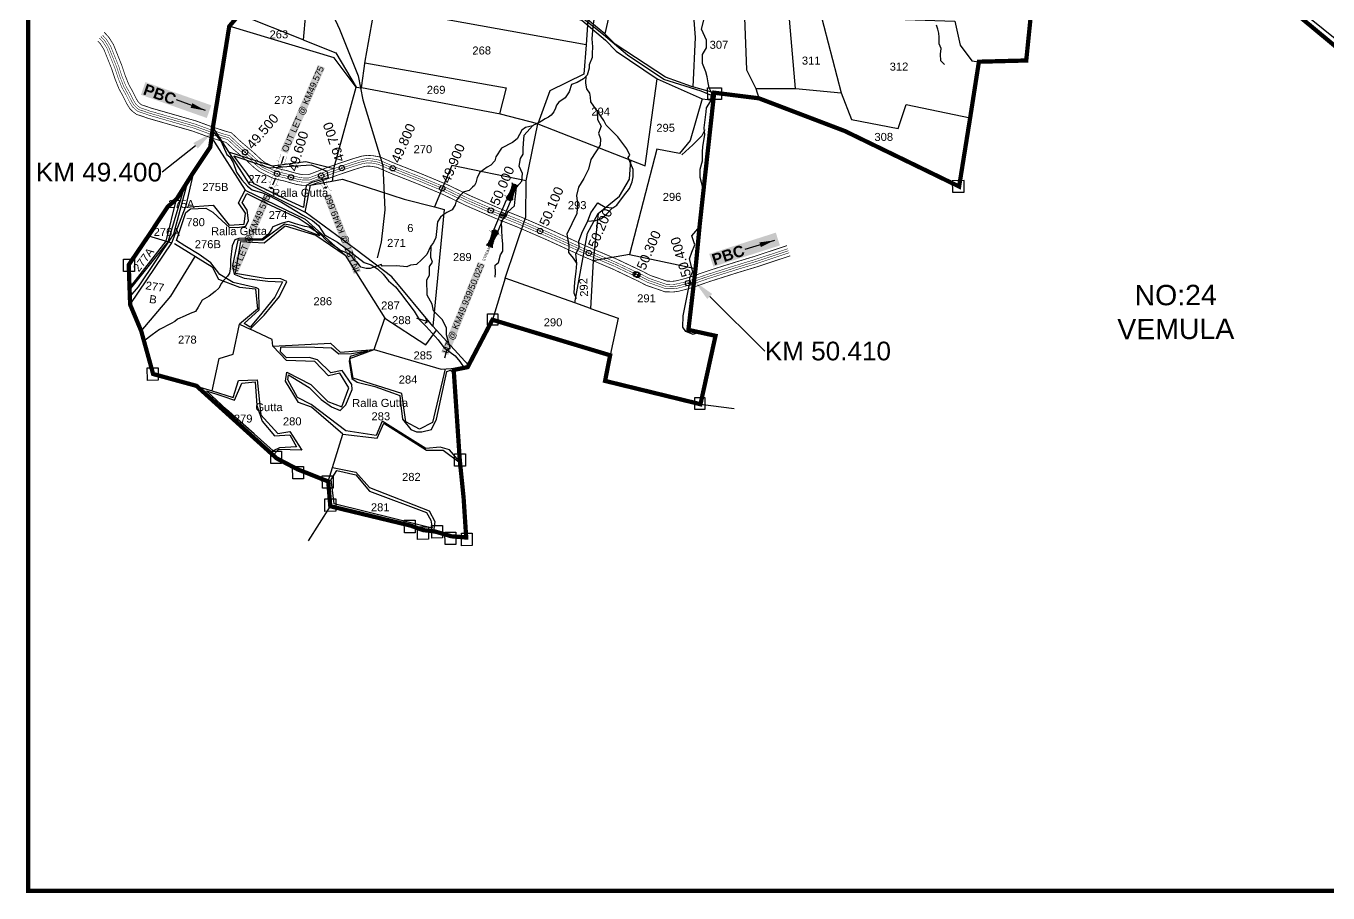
# Model space of a CAD drawing. Header units: inches. Extents: x 208632 to 221797, y 1591440 to 1598854.
# Drawn here: x 208632 to 211073, y 1591440 to 1593065 of the extents above; entities that cross this region are included whole.
import ezdxf
from ezdxf import colors
from ezdxf.entities.mleader import LeaderData, LeaderLine
from ezdxf.enums import TextEntityAlignment as Align
from ezdxf.math import Vec2, Vec3

# ---------------------------------------------------------------- set-up
doc = ezdxf.new("R2010")
doc.units = ezdxf.units.IN
doc.header["$LTSCALE"] = 15
doc.header["$MEASUREMENT"] = 0
doc.header["$PDMODE"] = 32
doc.header["$PDSIZE"] = 10
doc.linetypes.add('HIDDEN2', pattern=[0.1875, 0.125, -0.0625])
for name, color, linetype in [('BOUNDRY STONES', 240, 'Continuous'), ('CANAL1', 7, 'Continuous'), ('CSMark', 72, 'Continuous'), ('DIMENSION', 1, 'Continuous'), ('PAPER SIZE', 5, 'Continuous'), ('PLOTS', 7, 'Continuous'), ('PLOTS NO', 7, 'Continuous'), ('ROADS', 1, 'Continuous'), ('STREAMS', 4, 'Continuous'), ('STRUCTURE', 5, 'Continuous'), ('text2', 7, 'Continuous'), ('VILLAGE BOUNDRY', 5, 'Continuous'), ('VILLAGE STONES', 240, 'Continuous')]:
    doc.layers.add(name, color=color, linetype=linetype)
doc.styles.get("Standard").update_dxf_attribs({"font": 'arial.ttf'})
doc.dimstyles.get("Standard").update_dxf_attribs({"dimtxt": 0.18, "dimasz": 0.18, "dimexe": 0.18, "dimexo": 0.0625, "dimgap": 0.09, "dimtad": 0, "dimtih": 1, "dimtoh": 1, "dimdec": 4, "dimzin": 0, "dimdsep": 46, "dimtxsty": 'Standard', "dimcen": 0.09, "dimadec": 0, "dimazin": 0, "dimtfac": 1, "dimtdec": 4, "dimtofl": 0, "dimtmove": 0, "dimatfit": 3, "dimfxl": 1, "dimtolj": 1, "dimtzin": 0, "dimarcsym": 0})

# ---------------------------------------------------------------- blocks, each defined once
blk = doc.blocks.new('GGGGGFDGG')
at = {"layer": 'PLOTS NO', "color": 0}
for points in [[(17673.9, 8953.1), (17670.6, 8947.5), (17677, 8943.1)], [(17670.6, 8947.5), (17695.6, 8952)]]:
    blk.add_lwpolyline(points, dxfattribs=at)
blk = doc.blocks.new('OT')
at = {"layer": 'STRUCTURE', "color": 190}
for points, const_width in [([(769751.4, 1706595.8), (769729.4, 1706595.8)], 0.5), ([(769775.2, 1706601.8), (769775.2, 1706597.8), (769769.2, 1706593.8), (769761.8, 1706593.8), (769754.4, 1706593.8), (769748.4, 1706597.8), (769748.4, 1706601.8)], 0.5), ([(769761.8, 1706593.8), (769761.8, 1706581)], 2.5), ([(769751.4, 1706579), (769729.4, 1706579)], 0.5), ([(769748.4, 1706573), (769748.4, 1706577), (769754.4, 1706581), (769761.8, 1706581), (769761.8, 1706581), (769761.8, 1706581), (769769.2, 1706581), (769775.2, 1706577), (769775.2, 1706573)], 0.5)]:
    blk.add_lwpolyline(points, dxfattribs=dict(at, const_width=const_width))
at = {"layer": 'STRUCTURE', "color": 0}
blk.add_circle((769761.8, 1706587.4), 1.87, dxfattribs=at)
blk.add_leader([(769732.6, 1706587.4), (769753.8, 1706587.4)], dimstyle='Standard', override={"dimasz": 10, "dimgap": 0.09, "dimtad": 0}, dxfattribs=at)
blk = doc.blocks.new('UT')
at = {"layer": 'STRUCTURE'}
h = blk.add_hatch(dxfattribs=at)
h.set_pattern_fill('DASH', color=150, scale=8, angle=-39.6278, style=0)
h.set_pattern_definition([(320.372247933, (-4370.464, -6260.8811), (1.40800153113, 0.132407282), [1, -1])])
h.paths.add_polyline_path([(765163, 1700681.9), (765165.6, 1700680.6), (765167.2, 1700680.3), (765169.1, 1700680), (765172.4, 1700679.6), (765176.4, 1700679.3), (765179.5, 1700679.5), (765183.1, 1700679.9), (765187.7, 1700680.9), (765188.9, 1700681.2), (765193.1, 1700682.2), (765196.1, 1700680.2), (765196.1, 1700672.2), (765193.1, 1700670.2), (765190.5, 1700670.8), (765188.1, 1700671.3), (765185.5, 1700671.8), (765183.6, 1700672.1), (765181, 1700672.5), (765180.3, 1700672.5), (765178.5, 1700672.6), (765176.7, 1700672.6), (765174.6, 1700672.5), (765172.5, 1700672.3), (765170.4, 1700672), (765168.5, 1700671.7), (765166.1, 1700671.2), (765165, 1700670.8), (765163, 1700669.7)])
h.paths.add_polyline_path([(765259.1, 1700682.2), (765256.1, 1700680.2), (765256.1, 1700672.2), (765259.1, 1700670.2), (765261.9, 1700671), (765264.4, 1700671.6), (765266.4, 1700672), (765269.1, 1700672.5), (765272.7, 1700673), (765276.1, 1700673.1), (765278.6, 1700672.9), (765281.2, 1700672.7), (765283.9, 1700672.3), (765286.4, 1700671.9), (765288, 1700671.3), (765289.2, 1700670.6), (765289.1, 1700682.7), (765287.6, 1700681.8), (765285.7, 1700681.2), (765283, 1700680.7), (765281.2, 1700680.4), (765276.7, 1700679.9), (765272.7, 1700679.9), (765268.7, 1700680.3), (765264.8, 1700681), (765261.2, 1700681.7)])
at = {"layer": 'STRUCTURE', "color": 150, "const_width": 0.628}
for points in [[(765190.1, 1700688.2), (765190.1, 1700684.2), (765196.1, 1700680.2), (765256.1, 1700680.2), (765262.1, 1700684.2), (765262.1, 1700688.2)], [(765190.1, 1700664.2), (765190.1, 1700668.2), (765196.1, 1700672.2), (765256.1, 1700672.2), (765262.1, 1700668.2), (765262.1, 1700664.2)]]:
    blk.add_lwpolyline(points, dxfattribs=at)
at = {"layer": 'STRUCTURE', "color": 150}
for points in [[(765196.1, 1700680.2), (765256.1, 1700680.2)], [(765196.1, 1700672.2), (765256.1, 1700672.2)], [(765196.1, 1700672.2), (765256.1, 1700672.2)]]:
    blk.add_lwpolyline(points, dxfattribs=at)
at = {"layer": 'STRUCTURE', "color": 0}
blk.add_circle((765226.1, 1700676.2), 1.89, dxfattribs=at)
at = {"layer": 'STRUCTURE', "color": 150}
for points in [[(765163, 1700681.9), (765164.4, 1700681.1), (765167.9, 1700680.2), (765171.2, 1700679.8), (765176.1, 1700679.4), (765184.7, 1700680.3), (765193.1, 1700682.2)], [(765163, 1700669.7), (765164.3, 1700670.6), (765167.8, 1700671.6), (765171.2, 1700672.1), (765176, 1700672.6), (765184.7, 1700672), (765193.1, 1700670.2)], [(765289.1, 1700682.7), (765287.8, 1700681.9), (765284.3, 1700680.9), (765280.9, 1700680.4), (765276.1, 1700679.8), (765267.4, 1700680.5), (765259.1, 1700682.2)], [(765289.2, 1700670.6), (765287.8, 1700671.4), (765284.2, 1700672.3), (765280.9, 1700672.7), (765276.1, 1700673.1), (765267.4, 1700672.2), (765259.1, 1700670.2)]]:
    blk.add_spline(points, degree=3, dxfattribs=at)
at = {"layer": 'STRUCTURE', "color": 0}
blk.add_text('STREAM', height=5, dxfattribs=at).set_placement((765148.2, 1700675.8), align=Align.MIDDLE_CENTER)
for points in [[(765190.9, 1700676), (765164.2, 1700675.8)], [(765289.3, 1700676.7), (765265.4, 1700676.4)]]:
    blk.add_leader(points, dimstyle='Standard', override={"dimasz": 10, "dimgap": 0.09, "dimtad": 0}, dxfattribs=at)
blk = doc.blocks.new('PBC')
at = {"layer": 'STRUCTURE', "color": 5, "insert": (13.6, 8.7), "char_height": 30, "width": 181.057, "attachment_point": 1, "rotation": 325.6347, "bg_fill": 1, "box_fill_scale": 1.1, "bg_fill_color": 7, "bg_fill_true_color": 16777215, "bg_fill_transparency": 0}
blk.add_mtext('{\\fArial|b1|i0|c0|p34;\\C256;PBC}', dxfattribs=at)
at = {"layer": 'PAPER SIZE'}
blk.add_leader([(148.6, -102.5), (80.6, -54.7)], dimstyle='Standard', override={"dimasz": 40, "dimgap": 0.09, "dimtad": 0, "dimtfill": 2, "dimtfillclr": 5}, dxfattribs=at)

msp = doc.modelspace()

# ---------------------------------------------------------------- linework, layer by layer
at = {"layer": 'BOUNDRY STONES'}
for points in [[(209909.8, 1592949.1), (209935.8, 1592949.2), (209935.9, 1592927.5), (209909.9, 1592927.4)], [(210368.5, 1592753.7), (210390.7, 1592753.8), (210390.6, 1592775.1), (210368.4, 1592775)], [(208815.1, 1592627.9), (208835.4, 1592628), (208835.5, 1592604.7), (208815.2, 1592604.6)], [(209497.2, 1592525.5), (209516.4, 1592525.6), (209516.5, 1592504.3), (209497.3, 1592504.2)], [(208859.6, 1592424.1), (208879.8, 1592424.2), (208879.9, 1592400.9), (208859.7, 1592400.8)], [(209885.4, 1592346.8), (209905.1, 1592346.9), (209905, 1592368), (209885.3, 1592367.9)], [(209091.1, 1592268.3), (209111.4, 1592268.4), (209111.4, 1592245.1), (209091.2, 1592245)], [(209435.4, 1592263.3), (209455.7, 1592263.4), (209455.8, 1592240.1), (209435.5, 1592240)], [(209132, 1592239.5), (209152.3, 1592239.6), (209152.4, 1592216.3), (209132.1, 1592216.2)], [(209187.6, 1592221.8), (209207.9, 1592221.9), (209208, 1592198.5), (209187.7, 1592198.5)], [(209192.5, 1592178.6), (209212.8, 1592178.7), (209212.9, 1592155.4), (209192.6, 1592155.3)], [(209341.3, 1592138.5), (209361.6, 1592138.5), (209361.7, 1592115.2), (209341.4, 1592115.2)], [(209392.5, 1592128.6), (209412.8, 1592128.7), (209412.9, 1592105.4), (209392.6, 1592105.3)], [(209366.1, 1592126.1), (209386.4, 1592126.2), (209386.5, 1592102.9), (209366.2, 1592102.8)], [(209417.5, 1592116.5), (209437.8, 1592116.6), (209437.9, 1592093.3), (209417.6, 1592093.2)], [(209448.4, 1592114.2), (209468.6, 1592114.3), (209468.7, 1592091), (209448.5, 1592090.9)]]:
    msp.add_lwpolyline(points, close=True, dxfattribs=at)
for points in [[(209896.4, 1592356.1), (209959.4, 1592348)], [(209202.6, 1592164.9), (209160.8, 1592099.8)]]:
    msp.add_lwpolyline(points, dxfattribs=at)
at = {"layer": 'CANAL1', "color": 200, "ltscale": 4, "const_width": 1.5}
for points in [[(208766.8, 1593036.7), (208771.8, 1593031.3), (208778.3, 1593020.9), (208793.1, 1592983.9), (208799.4, 1592965), (208806.6, 1592947), (208814.4, 1592932.9), (208821.6, 1592918.5), (208827.1, 1592909.7), (208832.8, 1592904.2), (208839.4, 1592899.3), (208853, 1592894.8), (208859.9, 1592892.3), (208944.8, 1592867.9), (208976.4, 1592856.3), (208999.2, 1592849.1), (209007.3, 1592846.7), (209020.5, 1592834.3), (209045, 1592813.4), (209060, 1592799.4), (209069.4, 1592792.1), (209094.8, 1592779.7), (209109.5, 1592775.9), (209116.7, 1592774.4), (209126, 1592771.6), (209139.2, 1592768), (209150.6, 1592766.2), (209164.9, 1592766.2), (209186, 1592774.1), (209207.3, 1592782.3), (209226.7, 1592789), (209244.6, 1592795), (209255.4, 1592798.4), (209266.2, 1592801.5), (209272.3, 1592802.4), (209279.8, 1592802), (209290.5, 1592800), (209316.5, 1592788.7), (209364.8, 1592769.7), (209413.8, 1592749.3), (209457, 1592728.4), (209511.4, 1592704.8), (209553.8, 1592687.9), (209609.1, 1592663.9), (209673.2, 1592634.5), (209732.6, 1592609.2), (209765.9, 1592593.3), (209780.3, 1592586.5), (209794.6, 1592579), (209819, 1592570.6), (209830, 1592566.7), (209831.8, 1592566.7), (209845.7, 1592566.5), (209854.8, 1592567.7), (209869.1, 1592571.3), (209884.8, 1592575.9), (209901.6, 1592581.9), (209914.4, 1592586.3), (209927.9, 1592590.6), (209967.7, 1592603.2), (210003.6, 1592614), (210062.4, 1592633.5), (210064.5, 1592634.3)], [(208778.7, 1593053.4), (208787.8, 1593043.4), (208796.2, 1593030), (208811.9, 1592990.7), (208818.2, 1592971.8), (208824.7, 1592955.6), (208832.1, 1592942.3), (208839.1, 1592928.3), (208842.8, 1592922.3), (208845.7, 1592919.5), (208848.7, 1592917.2), (208859.5, 1592913.7), (208866.1, 1592911.3), (208951, 1592887), (208982.8, 1592875.3), (209005, 1592868.2), (209017.5, 1592864.6), (209033.9, 1592849.1), (209058.3, 1592828.3), (209073, 1592814.6), (209080, 1592809.1), (209101.7, 1592798.6), (209114, 1592795.4), (209121.7, 1592793.8), (209131.5, 1592790.8), (209143.5, 1592787.6), (209152.1, 1592786.2), (209161.3, 1592786.2), (209178.9, 1592792.8), (209200.5, 1592801.1), (209220.3, 1592807.9), (209238.4, 1592814), (209249.7, 1592817.6), (209262, 1592821.1), (209271.3, 1592822.5), (209282.2, 1592821.9), (209296.4, 1592819.3), (209324.1, 1592807.2), (209372.3, 1592788.3), (209422.1, 1592767.5), (209465.3, 1592746.6), (209519.1, 1592723.3), (209561.5, 1592706.3), (209617.2, 1592682.2), (209681.3, 1592652.8), (209740.8, 1592627.4), (209774.5, 1592611.4), (209789.2, 1592604.4), (209802.5, 1592597.4), (209825.6, 1592589.5), (209833.5, 1592586.7), (209844.6, 1592586.5), (209851.1, 1592587.4), (209863.9, 1592590.6), (209878.5, 1592594.9), (209895, 1592600.8), (209908.1, 1592605.2), (209921.8, 1592609.7), (209961.8, 1592622.3), (209997.5, 1592633.1), (210056, 1592652.5), (210058.5, 1592653.3)]]:
    msp.add_lwpolyline(points, dxfattribs=at)
at = {"layer": 'CANAL1', "color": 5, "ltscale": 4, "const_width": 1}
for points in [[(208769.8, 1593042.4), (208776.6, 1593034.9), (208783.7, 1593023.6), (208798.8, 1592985.9), (208801.1, 1592978.7), (208805, 1592967), (208812, 1592949.6), (208819.7, 1592935.8), (208826.9, 1592921.4), (208831.8, 1592913.5), (208836.7, 1592908.8), (208842.2, 1592904.7), (208854.9, 1592900.5), (208861.8, 1592898), (208946.6, 1592873.6), (208978.3, 1592862), (209000.9, 1592854.8), (209010.4, 1592852.1), (209024.5, 1592838.7), (209049, 1592817.9), (209063.9, 1592804), (209072.6, 1592797.2), (209096.8, 1592785.4), (209110.8, 1592781.8), (209118.2, 1592780.2), (209127.6, 1592777.4), (209140.5, 1592773.9), (209151.1, 1592772.2), (209163.8, 1592772.2), (209183.8, 1592779.7), (209205.3, 1592787.9), (209224.8, 1592794.7), (209242.8, 1592800.7), (209253.7, 1592804.2), (209265, 1592807.4), (209272, 1592808.4), (209280.6, 1592808), (209292.2, 1592805.8), (209318.7, 1592794.3), (209367.1, 1592775.3), (209416.3, 1592754.8), (209459.5, 1592733.8), (209513.7, 1592710.4), (209556.1, 1592693.4), (209611.5, 1592669.4), (209675.6, 1592640), (209735, 1592614.6), (209768.5, 1592598.7), (209773.8, 1592596.2), (209782.9, 1592591.8), (209797, 1592584.5), (209820.9, 1592576.3), (209831, 1592572.7), (209831.9, 1592572.7), (209845.4, 1592572.5), (209853.7, 1592573.6), (209867.6, 1592577.1), (209882.9, 1592581.6), (209899.6, 1592587.6), (209912.5, 1592592), (209926.1, 1592596.3), (209965.9, 1592608.9), (210001.8, 1592619.7), (210060.4, 1592639.2), (210062.8, 1592640)], [(208775.7, 1593047.8), (208783, 1593039.8), (208790.8, 1593027.3), (208806.3, 1592988.7), (208808.7, 1592981.2), (208812.5, 1592969.8), (208819.2, 1592953), (208826.8, 1592939.5), (208833.9, 1592925.4), (208838.1, 1592918.5), (208841.9, 1592914.9), (208845.9, 1592911.8), (208857.5, 1592908), (208864.2, 1592905.6), (208949.1, 1592881.2), (208980.9, 1592869.6), (209003.3, 1592862.4), (209014.5, 1592859.2), (209029.8, 1592844.7), (209054.3, 1592823.9), (209069.1, 1592810.1), (209076.8, 1592804), (209099.6, 1592792.9), (209112.7, 1592789.6), (209120.2, 1592788), (209129.9, 1592785.1), (209142.2, 1592781.7), (209151.7, 1592780.2), (209162.4, 1592780.2), (209181, 1592787.2), (209202.5, 1592795.4), (209222.2, 1592802.2), (209240.3, 1592808.3), (209251.4, 1592811.8), (209263.3, 1592815.2), (209271.6, 1592816.5), (209281.5, 1592815.9), (209294.6, 1592813.5), (209321.8, 1592801.6), (209370.1, 1592782.7), (209419.6, 1592762.1), (209462.8, 1592741.1), (209516.8, 1592717.8), (209559.2, 1592700.8), (209614.8, 1592676.7), (209678.8, 1592647.3), (209738.3, 1592621.9), (209771.9, 1592605.9), (209777.2, 1592603.4), (209786.5, 1592599), (209800.2, 1592591.9), (209823.6, 1592583.8), (209832.4, 1592580.7), (209844.9, 1592580.5), (209852.2, 1592581.5), (209865.5, 1592584.8), (209880.4, 1592589.2), (209897, 1592595.1), (209910, 1592599.5), (209923.6, 1592603.9), (209963.6, 1592616.5), (209999.3, 1592627.4), (210057.9, 1592646.8), (210060.2, 1592647.6)]]:
    msp.add_lwpolyline(points, dxfattribs=at)
at = {"layer": 'CANAL1', "color": 1, "linetype": 'HIDDEN2', "ltscale": 4, "const_width": 1}
msp.add_lwpolyline([(208772.7, 1593045.1), (208779.8, 1593037.4), (208787.2, 1593025.4), (208802.5, 1592987.3), (208804.9, 1592980), (208808.8, 1592968.4), (208815.6, 1592951.3), (208823.2, 1592937.6), (208830.4, 1592923.4), (208835, 1592916), (208839.3, 1592911.8), (208844.1, 1592908.2), (208856.2, 1592904.2), (208863, 1592901.8), (208947.9, 1592877.4), (208979.6, 1592865.8), (209002.1, 1592858.6), (209012.4, 1592855.6), (209027.2, 1592841.7), (209051.6, 1592820.9), (209066.5, 1592807), (209074.7, 1592800.6), (209098.2, 1592789.2), (209111.8, 1592785.7), (209119.2, 1592784.1), (209128.7, 1592781.2), (209141.3, 1592777.8), (209151.4, 1592776.2), (209163.1, 1592776.2), (209182.4, 1592783.4), (209203.9, 1592791.7), (209223.5, 1592798.4), (209241.5, 1592804.5), (209252.6, 1592808), (209264.1, 1592811.3), (209271.8, 1592812.4), (209281, 1592812), (209293.4, 1592809.6), (209320.3, 1592798), (209368.6, 1592779), (209418, 1592758.4), (209461.2, 1592737.5), (209515.2, 1592714.1), (209557.6, 1592697.1), (209613.2, 1592673.1), (209677.2, 1592643.6), (209736.7, 1592618.3), (209770.2, 1592602.3), (209775.5, 1592599.8), (209784.7, 1592595.4), (209798.6, 1592588.2), (209822.3, 1592580), (209831.7, 1592576.7), (209831.9, 1592576.7), (209845.1, 1592576.5), (209852.9, 1592577.5), (209866.5, 1592580.9), (209881.7, 1592585.4), (209898.3, 1592591.4), (209911.3, 1592595.7), (209924.8, 1592600.1), (209964.8, 1592612.7), (210000.6, 1592623.6), (210059.2, 1592643), (210061.5, 1592643.8)], dxfattribs=at)
at = {"layer": 'PAPER SIZE', "color": 5, "const_width": 8}
msp.add_lwpolyline([(208636.3, 1591444.1), (214757.7, 1591444.1), (214757.7, 1598405.7), (208636.3, 1598405.7)], close=True, dxfattribs=at)
at = {"layer": 'PLOTS'}
for points in [[(209651.8, 1593502.9), (209758.9, 1593477.6), (209812.4, 1593470.3), (209830.9, 1593369.7), (209837.6, 1593331.6), (209857, 1593307.5), (209821.9, 1593230.7), (209782.3, 1593192.6), (209740.5, 1593152.4), (209717.1, 1593050.5), (209685.2, 1593076.8), (209591.7, 1593153.7), (209439, 1593194.5), (209414, 1593203.5)], [(209203.2, 1593215.1), (209160.3, 1593137.2), (209151.9, 1593038.8), (209032.3, 1593086.7)], [(209250.8, 1592950), (209261.1, 1592948.8), (209267.8, 1592999.3), (209286.5, 1593103.8), (209296.6, 1593140.1), (209312.8, 1593202.2)], [(209882.7, 1592950.8), (209887, 1593043.2), (209879.1, 1593149.7), (209780.6, 1593190.9)], [(209591.7, 1593153.7), (209694.1, 1593133.1), (209685.2, 1593076.8), (209681.9, 1593029.9), (209678.1, 1592974.5), (209614.3, 1592943.7), (209591.3, 1592881.7), (209521.3, 1592899.7), (209261.1, 1592948.8)], [(209879.1, 1593149.7), (209977.4, 1593113.9), (209982.4, 1592982.5), (209999.9, 1592947.9), (210005.7, 1592929.5)], [(210074.5, 1592948), (210060.9, 1593106.3), (210119.8, 1593096.1), (210159.9, 1592939.5)], [(209681.9, 1593029.9), (209286, 1593100.8)], [(210119.8, 1593096.1), (210280.2, 1593077.2), (210373.4, 1593074), (210383, 1593029), (210404.8, 1592999.6), (210418.3, 1592997.5)], [(209151.9, 1593038.8), (209212.8, 1593014.4), (209250.8, 1592950), (209209.6, 1593005.4), (209013.2, 1593064.4)], [(209667, 1593078), (209674.1, 1593075.7), (209718.6, 1593038.5), (209738.5, 1593018), (209815.2, 1592965.7), (209899.8, 1592928.4), (209920.6, 1592926.1)], [(209922.1, 1592939.9), (209879.8, 1592951.6), (209830.7, 1592969), (209736.3, 1593030.6), (209717.1, 1593050.5)], [(209267.3, 1592995.6), (209532.4, 1592949), (209519.8, 1592900.1)], [(209591.3, 1592881.7), (209792.7, 1592802.8), (209815.2, 1592965.7)], [(209209, 1592798.1), (209250.8, 1592950)], [(209999.9, 1592947.9), (210074.5, 1592948), (210159.9, 1592939.5), (210179.8, 1592889.6), (210267.1, 1592872.6), (210281.9, 1592917.6), (210401.9, 1592893)], [(209899.8, 1592928.4), (209877.1, 1592850.5), (209856.9, 1592826.1), (209814.6, 1592834), (209763.3, 1592636.9), (209887.2, 1592610.6)], [(208982.5, 1592874.6), (209011.6, 1592829), (209050.3, 1592768.5), (209155.3, 1592715.9)], [(209530.2, 1592592.4), (209568.8, 1592707.6), (209569.8, 1592774.8), (209591.3, 1592881.7)], [(208980, 1592856.2), (209043.3, 1592757.4), (209155.4, 1592703.1), (209230.6, 1592635.3), (209304.7, 1592517.5), (209381.6, 1592467.3), (209401.9, 1592494.8)], [(209011.6, 1592829), (209093.7, 1592803), (209157, 1592811.2), (209209, 1592798.1), (209205.8, 1592774.2)], [(209704.4, 1592713.6), (209744.4, 1592745.9), (209763.3, 1592777.6), (209765.9, 1592813.3)], [(208946.2, 1592790.8), (208931.2, 1592725.7), (208982.9, 1592729.3), (209013.1, 1592691.5), (209041.2, 1592693.3), (209043.5, 1592714.2), (209030.4, 1592733.6), (209043.3, 1592757.4)], [(209569.8, 1592774.8), (209430.5, 1592803.4), (209397.7, 1592726.2), (209416, 1592721.3), (209394.9, 1592502.5), (209461.9, 1592429.2)], [(209394.9, 1592502.5), (209317.9, 1592595), (209250.5, 1592646.3), (209155.3, 1592715.9), (209165.5, 1592766.8), (209225.2, 1592777.7), (209341.1, 1592740.4), (209397.7, 1592726.2)], [(208826.3, 1592573.3), (208895, 1592661.7), (208914.5, 1592740.5)], [(208861.8, 1592671.8), (208905.5, 1592658.5), (208931.2, 1592725.7)], [(208910.3, 1592657), (208981.3, 1592613.3), (208993, 1592590.5), (209032.7, 1592575.6), (209062.5, 1592572.3), (209066.4, 1592534.3), (209032.3, 1592506.1), (209052.2, 1592496.9), (209078.8, 1592523), (209107.4, 1592557.7), (209120.9, 1592586.1), (209109.8, 1592591.4), (209080.2, 1592591.8), (209024.8, 1592601.1), (209034.9, 1592661.3), (209078.6, 1592658.3), (209117.8, 1592690.2), (209175.4, 1592673), (209230.6, 1592635.3)], [(209660.9, 1592546), (209684.9, 1592676.7), (209704.4, 1592713.6), (209695.4, 1592625)], [(208827.4, 1592542.8), (208905.5, 1592658.5)], [(208848.2, 1592493.2), (208903.8, 1592558.6), (208949.5, 1592632.9)], [(209763.3, 1592636.9), (209695.4, 1592625), (209690.3, 1592535.6), (209742.2, 1592517.2), (209727.1, 1592447.8)], [(209690.3, 1592535.6), (209660.9, 1592546), (209530.2, 1592592.4), (209506.5, 1592514.4)], [(208941.3, 1592393.3), (208981.2, 1592380.9), (208994.3, 1592441.5), (209020.3, 1592449.8), (209032.3, 1592506.1)], [(209198.7, 1592211.3), (209226.3, 1592300.2), (209167.6, 1592350.8), (209143, 1592359.6), (209118.8, 1592399.5), (209121.2, 1592416.3), (209166.4, 1592392.9), (209198, 1592360.9), (209224.1, 1592351.1), (209237.6, 1592387), (209220.4, 1592414.3), (209199.2, 1592409.1), (209173.7, 1592436.2), (209120.4, 1592438), (209094.6, 1592464.9), (209093.5, 1592477.5), (209052.2, 1592496.9)], [(209094.6, 1592464.9), (209203, 1592470.5), (209221.2, 1592453.8), (209284.5, 1592458.5), (209304.7, 1592517.5)], [(209417.8, 1592422.5), (209394.3, 1592321.8), (209369.7, 1592309.4), (209344.3, 1592323.3), (209336.6, 1592376), (209245.5, 1592405), (209239.1, 1592441.5), (209284.5, 1592458.5)], [(209284.5, 1592458.5), (209410.3, 1592422.1), (209456.4, 1592424.9)], [(208981.2, 1592380.9), (209020.4, 1592368.8), (209030.3, 1592400.4), (209065.3, 1592402.1), (209072.1, 1592336.1), (209104.4, 1592301), (209126.6, 1592304.9), (209149.4, 1592270.1), (209105.6, 1592271.3), (209095.7, 1592260.4)], [(209226.3, 1592300.2), (209290.5, 1592292.3), (209302.9, 1592320.3), (209383, 1592269.8), (209414.1, 1592269.7), (209445.7, 1592246.5)], [(209206.8, 1592237.2), (209250.5, 1592229), (209276, 1592199.9), (209387.6, 1592156.1), (209398.3, 1592136.5), (209395.9, 1592117.8)]]:
    msp.add_lwpolyline(points, dxfattribs=at)
at = {"layer": 'ROADS', "color": 1}
for points in [[(210328.7, 1594052.8), (210338, 1593934.6), (210367.9, 1593810.4), (210411, 1593677.6), (210440, 1593647.8), (210505.7, 1593613.5), (210563.8, 1593529.3), (210602.4, 1593473.4), (210650.9, 1593439), (210751.8, 1593422.2), (210883.1, 1593383.4), (210883, 1593298.4), (210888.6, 1593231.5), (210916.1, 1593179.2), (211089.4, 1593038.8)], [(209921.3, 1592932.6), (209897.9, 1592942.9), (209827.8, 1592964.9), (209759.8, 1593010.3), (209714.6, 1593048.4), (209629.8, 1593116.6), (209592.7, 1593146.5), (209496.4, 1593174.7), (209432.9, 1593192), (209364.5, 1593224.5), (209325, 1593243.2), (209274.2, 1593281.1)], [(209170.9, 1593246.9), (209166.1, 1593170.3), (209184, 1593136.7), (209219.7, 1593058.9), (209254.7, 1592971.7), (209263.8, 1592926.5), (209288.1, 1592846.7), (209301.3, 1592803.8), (209304.9, 1592720.2), (209297.9, 1592660), (209290.5, 1592630.2)], [(209021.5, 1592821.8), (209068, 1592805.8), (209088.2, 1592799.3), (209137.8, 1592802.7), (209167, 1592804.7), (209196, 1592792.6), (209198.7, 1592780.2), (209168, 1592771.7), (209157.2, 1592765.8), (209152.6, 1592725), (209122.2, 1592738.4), (209059.9, 1592769.4), (209046.2, 1592789.2), (209021.5, 1592821.8)], [(208826.4, 1592570), (208898.8, 1592660.5), (208929, 1592763.6)], [(208934.7, 1592772.6), (208908.8, 1592674.7), (208842.2, 1592575.8), (208826.9, 1592557.9)], [(208931.5, 1592715.3), (208940.3, 1592722.4), (208969, 1592723.8), (208982.6, 1592716), (209000.2, 1592700.1), (209013.3, 1592688.2), (209028.4, 1592687.5), (209044.1, 1592690), (209049.1, 1592700.6), (209047, 1592720), (209037.6, 1592733.9), (209046.1, 1592751), (209082.4, 1592732.9), (209144.2, 1592704.1), (209168.9, 1592688), (209182.8, 1592671.4), (209133.8, 1592690.5), (209117, 1592693.7), (209096.4, 1592678.4), (209075.9, 1592663.3), (209029.4, 1592663.4), (209019.3, 1592615.8), (209022.4, 1592599.8), (209040.9, 1592592.3), (209085.5, 1592587), (209112.8, 1592585.7), (209098.7, 1592556.9), (209068.5, 1592520.1), (209052.5, 1592500.7), (209041, 1592507.1), (209069.1, 1592533.1), (209068.8, 1592571.6), (209064.3, 1592574.1), (209020.6, 1592584.5), (208995.4, 1592599.1), (208978.8, 1592621.2), (208957, 1592637), (208930.1, 1592653.2), (208914.4, 1592662.7), (208931.5, 1592715.3)], [(209440.6, 1592253.5), (209426, 1592270.5), (209408.3, 1592275.8), (209381.4, 1592273.1), (209300.1, 1592324.3), (209288.6, 1592297.5), (209231.4, 1592306.4), (209166.9, 1592355.4), (209141.4, 1592368.6), (209122.7, 1592401.6), (209124.1, 1592411.4), (209163.1, 1592387.5), (209185.3, 1592364.7), (209204.6, 1592350.9), (209221.3, 1592344.1), (209231.8, 1592354.7), (209243.7, 1592383.7), (209243.2, 1592393), (209224.9, 1592419.1), (209203.3, 1592414.9), (209178.3, 1592439.3), (209162.9, 1592443.8), (209120.3, 1592443), (209109.3, 1592454.4), (209110.1, 1592462.8), (209157.7, 1592463.6), (209204.8, 1592461.8), (209218.8, 1592450.6), (209242.6, 1592451.1), (209272.2, 1592456.4), (209266.6, 1592453.4), (209239.6, 1592445.3), (209238, 1592436.5), (209242.9, 1592404.4), (209252.8, 1592397.4), (209286.3, 1592389.1), (209319, 1592377.6), (209333, 1592372.7), (209333.9, 1592359), (209337.8, 1592328.1), (209353.4, 1592308.7), (209364.3, 1592304.4), (209374.3, 1592304.4), (209392.1, 1592308.9), (209401.5, 1592328.1), (209421.2, 1592417.7), (209428, 1592420), (209432.1, 1592417), (209437.7, 1592315.3), (209443.4, 1592258.6), (209444.3, 1592250.6), (209440.6, 1592253.5)], [(208970.6, 1592381.4), (209001.3, 1592371.2), (209023.1, 1592364), (209036.6, 1592395.4), (209061.6, 1592398.2), (209064.8, 1592353.6), (209075.1, 1592324.1), (209098.1, 1592296.8), (209126.7, 1592298.7), (209139, 1592276), (209107.1, 1592274.4), (209095.5, 1592268.8), (209059.9, 1592300.3), (209008.1, 1592345.9), (208970.6, 1592381.4)], [(209214.6, 1592232.1), (209250.3, 1592224), (209276.1, 1592193.4), (209383.2, 1592152.9), (209391.1, 1592138.5), (209393.5, 1592124.1), (209323.7, 1592141.2), (209209.7, 1592169.1), (209204.3, 1592214.9), (209214.6, 1592232.1)]]:
    msp.add_lwpolyline(points, dxfattribs=at)
at = {"layer": 'STREAMS', "color": 4}
for points in [[(209917.4, 1592939.2), (209912.5, 1592948.9), (209911, 1592958.2), (209908.8, 1592969.4), (209906.3, 1592979), (209900.5, 1592994.7), (209900.5, 1593011.3), (209907.7, 1593024.3), (209907.9, 1593038.4), (209898.2, 1593059.2), (209905.6, 1593088.1)], [(209696.7, 1593077.2), (209694.5, 1593063.3), (209693.5, 1593049.1), (209692.6, 1593041.1), (209693.9, 1593025.7), (209693.4, 1593013.4), (209693.6, 1593005.8), (209688, 1592991.9), (209688, 1592985.8), (209684.3, 1592973), (209677.3, 1592965.7), (209665.3, 1592959), (209654.9, 1592955.1), (209650.2, 1592941.5), (209642.8, 1592930.4), (209630.8, 1592922.4), (209626.7, 1592916.8), (209624.7, 1592911), (209621.6, 1592904.1), (209616.6, 1592898), (209611.6, 1592894.1), (209605.2, 1592890.7), (209598.3, 1592886.4), (209591.1, 1592882.5), (209583.5, 1592879), (209582.4, 1592878), (209568.3, 1592875), (209561.5, 1592869.6), (209553.1, 1592853.3), (209544.4, 1592846.6), (209523.7, 1592835.7), (209512.8, 1592819.9), (209510.7, 1592812.1), (209503.2, 1592804.4), (209496.5, 1592800.2), (209482.9, 1592790.5), (209478.1, 1592781), (209475.3, 1592771), (209472.8, 1592765.8), (209469.3, 1592763), (209462.6, 1592756.9), (209453.7, 1592754.2), (209450, 1592751.3), (209444.7, 1592745.9), (209438.2, 1592737.4), (209436.4, 1592729.6), (209431.2, 1592720.4), (209421.2, 1592715.3), (209413.7, 1592710.1), (209409, 1592706.9), (209403.3, 1592698.2), (209401.4, 1592679.9), (209400.7, 1592668.7), (209396.1, 1592659.2), (209390.5, 1592651.9), (209383.6, 1592636.4), (209373.6, 1592626.9), (209364.2, 1592617.9), (209353.1, 1592616.4), (209346, 1592613.6), (209326.4, 1592615.2), (209299.7, 1592615.1), (209297.8, 1592617.7), (209277.5, 1592610.5), (209270.1, 1592610.3), (209259.6, 1592613.1), (209253.6, 1592622), (209248.6, 1592624.9), (209243, 1592633.8), (209236.6, 1592637.7), (209228.4, 1592641.6), (209220.3, 1592644.7), (209215.2, 1592649.3), (209207.6, 1592654.1), (209199.8, 1592659.3), (209193.6, 1592664.6), (209186, 1592672.9), (209163.1, 1592687.7), (209154.7, 1592689.1), (209137.6, 1592694.1), (209124.2, 1592698.5), (209112.1, 1592695.4), (209094.9, 1592688.7), (209091.6, 1592682.7), (209086.8, 1592674.7), (209075.1, 1592665.2), (209048.3, 1592666.2), (209041.5, 1592667.3), (209030.9, 1592666.9), (209023.4, 1592664.1), (209018.7, 1592653.1), (209015.6, 1592626.5), (209015.5, 1592614.1), (209013.9, 1592601.8), (209010.2, 1592595.9), (209002.4, 1592588.2), (208998.5, 1592582.7), (208993.7, 1592573.7), (208987.1, 1592567.4), (208975.3, 1592558.3), (208962.7, 1592551), (208955.2, 1592538), (208949.8, 1592529.6), (208939.8, 1592525.9), (208930.7, 1592521.9), (208916.1, 1592515.6), (208911.1, 1592511.3), (208904.2, 1592507.5), (208882.4, 1592495.9), (208868.9, 1592486.2), (208853.1, 1592474.5)], [(210353.7, 1592993), (210346.8, 1592999.6), (210346.4, 1593012.3), (210347.7, 1593022.8), (210343.8, 1593031.4), (210343.8, 1593044.1), (210343.4, 1593051.3), (210341.6, 1593059.1), (210338.5, 1593066.5)], [(209663.8, 1592553.3), (209659.9, 1592564), (209661, 1592585.2), (209663.3, 1592604.9), (209664.4, 1592619.8), (209662.6, 1592638), (209668.8, 1592649.9), (209668.7, 1592661.6), (209675.5, 1592680.1), (209684.8, 1592697.7), (209690.7, 1592715), (209704, 1592733.6), (209717.8, 1592725.6), (209732.1, 1592724.1), (209739.9, 1592728.9), (209752.3, 1592746.3), (209763.6, 1592760.7), (209768.3, 1592772.9), (209770.4, 1592782.2), (209770, 1592796.2), (209765.8, 1592806.6), (209760.7, 1592818.5), (209763.9, 1592823), (209758.2, 1592834.9), (209741.4, 1592857.5), (209719.5, 1592879.2), (209715, 1592888.1), (209690.7, 1592922.8), (209690.4, 1592931.7), (209688.8, 1592939.2), (209683.7, 1592947.2), (209681.3, 1592957.9), (209682.4, 1592971.6)], [(209902.8, 1592755.6), (209895.7, 1592780.7), (209896, 1592796.7), (209900.4, 1592812.3), (209900.1, 1592828.8), (209900.9, 1592838.7), (209903.3, 1592853.8), (209904.7, 1592860.7), (209903.5, 1592873.9), (209906.9, 1592904.2), (209907.8, 1592911.7), (209915.3, 1592923.5), (209917.9, 1592939.7)], [(209703, 1592907), (209703.7, 1592889.4), (209710.3, 1592877.2), (209705.3, 1592863.8), (209709.2, 1592853.3), (209708.6, 1592841.4), (209700.3, 1592828.8), (209690.8, 1592814.5), (209686.4, 1592796.7), (209677.8, 1592779.3), (209667.5, 1592762.6), (209664.2, 1592747.4), (209666.1, 1592731.9), (209664.4, 1592713.7), (209646, 1592674.8), (209649.4, 1592653.6), (209649.2, 1592640.5), (209657.9, 1592630), (209664.2, 1592620.5)], [(208981.4, 1592869.4), (208987.1, 1592862), (208998.2, 1592848.7), (209008.7, 1592823.8), (209014, 1592819.6), (209020.3, 1592809), (209026.9, 1592790.9), (209036.8, 1592776.4), (209047.5, 1592764.8), (209055.9, 1592758), (209075.5, 1592752.5), (209088.9, 1592746.6), (209111.2, 1592734.5), (209150.9, 1592710.3), (209169, 1592700.6), (209180.4, 1592690.9), (209192, 1592673.7), (209215.9, 1592659.5), (209233.1, 1592647.4), (209266, 1592621.9), (209279.4, 1592617.5), (209291.3, 1592609.8), (209301.5, 1592600), (209311.6, 1592587.6), (209325.1, 1592576.4), (209334, 1592564.2), (209359.7, 1592530.8), (209369.3, 1592515.1), (209382.4, 1592501.8), (209404.9, 1592476.7), (209415.3, 1592462.2), (209436.8, 1592446.9), (209445.2, 1592435.9), (209454.7, 1592422.3)], [(209511.6, 1592594.4), (209512.2, 1592602.5), (209511.3, 1592616.8), (209517.8, 1592621.9), (209521.9, 1592635.9), (209525.8, 1592642.8), (209525.7, 1592656.5), (209524.5, 1592668.5), (209523.8, 1592682.2), (209523.7, 1592699.5), (209532.1, 1592708.5), (209535.6, 1592716.8), (209547.8, 1592728.2), (209549.3, 1592740.1), (209551.6, 1592763.1), (209561.4, 1592774.4), (209563.1, 1592788.8), (209556.8, 1592802.5), (209558.8, 1592816.5), (209564.1, 1592824.6), (209564.1, 1592835.6), (209564.7, 1592844.9), (209565.8, 1592860.1), (209576.5, 1592872.3), (209582.1, 1592878.3)], [(209904.4, 1592870.3), (209899, 1592858.8), (209882, 1592842.3), (209861.6, 1592823.2)], [(209684.4, 1592699.2), (209699.4, 1592700.2), (209710.7, 1592704.1), (209720.6, 1592712.8), (209731.3, 1592724.2)], [(209893.6, 1592491.2), (209882.5, 1592486.9), (209868.7, 1592492.3), (209863.5, 1592500.4), (209864, 1592522), (209867.6, 1592540.3), (209870.2, 1592552.9), (209876.7, 1592584.2), (209876.7, 1592593.8), (209882.3, 1592604), (209875.9, 1592628.6), (209880.1, 1592641), (209885.7, 1592654.7), (209880, 1592671.8), (209891.6, 1592684.8), (209896.7, 1592690.2)], [(209417.5, 1592443.3), (209421, 1592457.3), (209427.5, 1592462), (209420.3, 1592486.4), (209420.2, 1592499.4), (209412.4, 1592514.8), (209396.3, 1592531.1), (209393.3, 1592543.3), (209384, 1592560.4), (209383.6, 1592589.2), (209388.3, 1592597.9), (209388.6, 1592614.1), (209393.9, 1592622.4), (209391.2, 1592631.3), (209391.4, 1592653.6)]]:
    msp.add_lwpolyline(points, dxfattribs=at)
at = {"layer": 'text2', "color": 3, "linetype": 'Continuous'}
for p in [(209042.8, 1592828.4), (209224.2, 1592798.7), (209319.6, 1592798.2), (209128.8, 1592781.2), (209412.4, 1592760.7), (209503.4, 1592719.2), (209595.7, 1592680.6), (209686.9, 1592639.5), (209778.2, 1592598.5), (209873.1, 1592582.9)]:
    msp.add_point(p, dxfattribs=at)
at = {"layer": 'text2'}
for p in [(209102.7, 1592788), (209185.3, 1592784.5), (209525.1, 1592710.1), (209775.5, 1592599.8)]:
    msp.add_point(p, dxfattribs=at)
at = {"layer": 'VILLAGE BOUNDRY', "linetype": 'HIDDEN2', "ltscale": 8, "const_width": 8}
for points in [[(210517.1, 1593099.6), (210507, 1593000.3), (210418.3, 1592998), (210401.9, 1592893), (210381.2, 1592764.1), (210167.4, 1592867.9), (210005.7, 1592929.5), (209922.1, 1592939.9), (209916.3, 1592886.8), (209895, 1592692.5), (209887.2, 1592610.6), (209873.8, 1592495.4), (209924.6, 1592484.3), (209896.4, 1592356.1), (209717.6, 1592399.8), (209727.1, 1592447.8), (209506.5, 1592514.4), (209460, 1592425.6), (209433.9, 1592420.4), (209445.3, 1592251.2), (209452.4, 1592181.3), (209457.3, 1592106.3), (209429.6, 1592108.6), (209399.7, 1592117.3), (209376.1, 1592120.3), (209353.2, 1592128.6), (209202.6, 1592164.9), (209198.7, 1592211.3), (209141.2, 1592234.1), (209102, 1592254.7), (208951.8, 1592390.5), (208870.5, 1592412.7), (208848.2, 1592493.2), (208827.4, 1592542.8), (208824.8, 1592617.3), (208861.8, 1592671.8), (208898, 1592726.5), (208914.5, 1592740.5), (208943.4, 1592786.6), (208977.5, 1592837.7), (208982.5, 1592874.6), (208997.5, 1592966.7), (209013.2, 1593064.4), (209032.3, 1593086.7)], [(211153.7, 1592971), (211017.6, 1593083.9)]]:
    msp.add_lwpolyline(points, dxfattribs=at)

# ---------------------------------------------------------------- block references
at = {"layer": 'PAPER SIZE', "xscale": 0.7, "yscale": 0.7, "zscale": 0.7}
for p, rotation in [((208849.7, 1592948.8), 14.94289397542289), ((209914.5, 1592625.2), 52.08592640190457)]:
    msp.add_blockref('PBC', p, dxfattribs=dict(at, rotation=rotation))
at = {"layer": 'PLOTS NO', "xscale": 0.8170786237207841, "yscale": 0.8170786237207841, "zscale": 0.8170786237207841, "rotation": 153.3173531007952}
msp.add_blockref('GGGGGFDGG', (225568.1, 1592559.8), dxfattribs=at)
at = {"layer": 'STRUCTURE', "color": 0, "xscale": 0.7, "yscale": 0.7, "zscale": 0.7}
for p, rotation in [((-762909.5, 2471787.8), 252.1551730547101), ((-670710.5, 2564041.2), 246.4487498880405), ((-1099438.5, 1662898), 291.2100928052957)]:
    msp.add_blockref('OT', p, dxfattribs=dict(at, rotation=rotation))
at = {"layer": 'STRUCTURE', "color": 0, "rotation": 67.28813243991546}
msp.add_blockref('UT', (1482876.1, 230194.9), dxfattribs=at)

# ---------------------------------------------------------------- texts
at = {"layer": 'CSMark', "color": 1}
for s, rotation, p in [('49.500', 49.5497, (209050.5, 1592838.4)), ('49.600', 73.2294, (209131.2, 1592793.6)), ('49.700', 108.6864, (209221.3, 1592811)), ('49.800', 66.4888, (209323.9, 1592810.1)), ('49.900', 67.3546, (209417.7, 1592772.2)), ('50.000', 66.5713, (209509.5, 1592730.3)), ('50.100', 66.5713, (209601.8, 1592691.7)), ('50.200', 66.5713, (209693, 1592650.6)), ('50.300', 66.5713, (209784.2, 1592609.6)), ('50.400', 107.0318, (209870.5, 1592595.2))]:
    msp.add_text(s, height=18, rotation=rotation, dxfattribs=at).set_placement(p, align=Align.MIDDLE_LEFT)
at = {"layer": 'DIMENSION', "insert": (210787, 1592579.8), "char_height": 38.14, "width": 467.714, "attachment_point": 2, "rotation": 0.2399}
msp.add_mtext('NO:24\\PVEMULA ', dxfattribs=at)
at = {"layer": 'PLOTS NO'}
for s, rotation, p in [('263', 0.2399, (209088.7, 1593041.7)), ('307', 0.2399, (209913.6, 1593022.2)), ('268', 0.2399, (209468.9, 1593011.5)), ('311', 0.2399, (210086.5, 1592992.6)), ('312', 0.2399, (210251.1, 1592981.3)), ('273', 0.2399, (209097.4, 1592918.8)), ('269', 0.2399, (209383.5, 1592937.8)), ('294', 0.2399, (209691.9, 1592897)), ('295', 0.2399, (209813.7, 1592866.6)), ('308', 0.2399, (210222.5, 1592849.5)), ('270', 0.2399, (209358.7, 1592826.5)), ('275B', 0.2399, (208962.8, 1592755.7)), ('272', 0.2399, (209049, 1592770.5)), ('275A', 0.2399, (208898.9, 1592723.8)), ('Ralla Gutta', 0.2399, (209093.8, 1592744.6)), ('296', 0.2399, (209825.7, 1592737.1)), ('274', 0.2399, (209087.2, 1592703.2)), ('293', 0.2399, (209647.9, 1592721.6)), ('780', 0.2399, (208932.6, 1592689.7)), ('6', 0.2399, (209346.8, 1592678.8)), ('276A', 0.2399, (208871.5, 1592671.4)), ('Ralla Gutta', 0.2399, (208979.1, 1592672.8)), ('271', 0.2399, (209309.1, 1592650.9)), ('277A', 52.8641, (208843.7, 1592603)), ('276B', 0.2399, (208948.6, 1592648.4)), ('289', 0.2399, (209432.6, 1592624.3)), ('277', 351.4616, (208855.5, 1592571.7)), ('292', 93.2039, (209686, 1592557.9)), ('B', 351.4616, (208862.3, 1592546.2)), ('286', 0.2399, (209171, 1592541.5)), ('287', 0.2399, (209297.9, 1592533.6)), ('291', 0.2399, (209777.8, 1592547)), ('288', 0.2399, (209318.4, 1592506.1)), ('290', 0.2399, (209602.6, 1592502)), ('278', 0.2399, (208917.2, 1592469.6)), ('285', 0.2399, (209358.6, 1592440)), ('284', 0.2399, (209330.9, 1592394.8)), ('Gutta', 0.2399, (209062.1, 1592343)), ('Ralla Gutta', 0.2399, (209243.6, 1592350.8)), ('279', 0.2399, (209021.8, 1592321.6)), ('280', 0.2399, (209113.8, 1592316.4)), ('283', 0.2399, (209279.8, 1592325.9)), ('282', 0.2399, (209337.1, 1592212.3)), ('281', 0.2399, (209278.7, 1592155.4))]:
    msp.add_text(s, height=15, rotation=rotation, dxfattribs=at).set_placement(p)
at = {"layer": 'STRUCTURE', "color": 5, "char_height": 12, "attachment_point": 1, "bg_fill": 1, "box_fill_scale": 1.1, "bg_fill_color": 7, "bg_fill_true_color": 16777215, "bg_fill_transparency": 0}
for s, insert, width, rotation in [('OUT LET @ KM49.575', (209110.9, 1592832), 172.99, 66.4487), ('IN LET @ KM49.575', (209017.8, 1592608.6), 154.368, 66.4487), ('IN LET @ KM49.660', (209247.3, 1592601.6), 154.237, 111.2101), ('UT @ KM49.939/50.025', (209412, 1592454.4), 180.48, 67.8652)]:
    msp.add_mtext(s, dxfattribs=dict(at, insert=insert, width=width, rotation=rotation))

# ---------------------------------------------------------------- leaders
at = {"layer": 'VILLAGE STONES', "color": 1}
ml = msp.add_multileader_mtext('Standard', dxfattribs=at)
ml.set_content('KM 49.400', color=1)
ml.set_leader_properties()
ml.build(insert=Vec2(0, 0))
ml.multileader.update_dxf_attribs({"dogleg_length": 0.36, "arrow_head_size": 40})
ctx = ml.context
ctx.base_point, ctx.char_height, ctx.arrow_head_size, ctx.landing_gap_size, ctx.plane_origin = Vec3(208656.5, 1592790.8), 35, 40, 0.09, Vec3(209906.7, 1593208.8)
ctx.text_align_type = 2
notes = []
notes.append((ctx, [(1, (1, 1, 0), (208887.2, 1592790.8), (-1, 0), 1.396927018504357e-11, [(0, [(208981.4, 1592865.3)], 0, [])])]))
ctx.mtext.insert, ctx.mtext.alignment, ctx.mtext.flow_direction = Vec3(208887.2, 1592808.6), 3, 5
ml = msp.add_multileader_mtext('Standard', dxfattribs=at)
ml.set_content('KM 50.410', color=1)
ml.set_leader_properties()
ml.build(insert=Vec2(0, 0))
ml.multileader.update_dxf_attribs({"dogleg_length": 0.36, "arrow_head_size": 40})
ctx = ml.context
ctx.base_point, ctx.char_height, ctx.arrow_head_size, ctx.landing_gap_size, ctx.plane_origin = Vec3(210016.9, 1592455.5), 35, 40, 0.09, Vec3(211273.7, 1592858.4)
notes.append((ctx, [(0, (1, 1, 0), (210016.9, 1592455.5), (1, 0), 1.396927018504357e-11, [(0, [(209885.3, 1592586.3)], 0, [])])]))
ctx.mtext.insert, ctx.mtext.flow_direction = Vec3(210017, 1592473.3), 5
for ctx, leaders in notes:
    for number, flags, end, landing, length, lines in leaders:
        leader = LeaderData()
        leader.index, (leader.has_last_leader_line, leader.has_dogleg_vector, leader.attachment_direction) = number, flags
        leader.last_leader_point, leader.dogleg_vector, leader.dogleg_length = Vec3(end), Vec3(landing), length
        for number, points, colour, breaks in lines:
            line = LeaderLine()
            line.index, line.vertices, line.color, line.breaks = number, Vec3.list(points), colors.encode_raw_color(colour), breaks
            leader.lines.append(line)
        ctx.leaders.append(leader)

doc.saveas('drawing.dxf')
